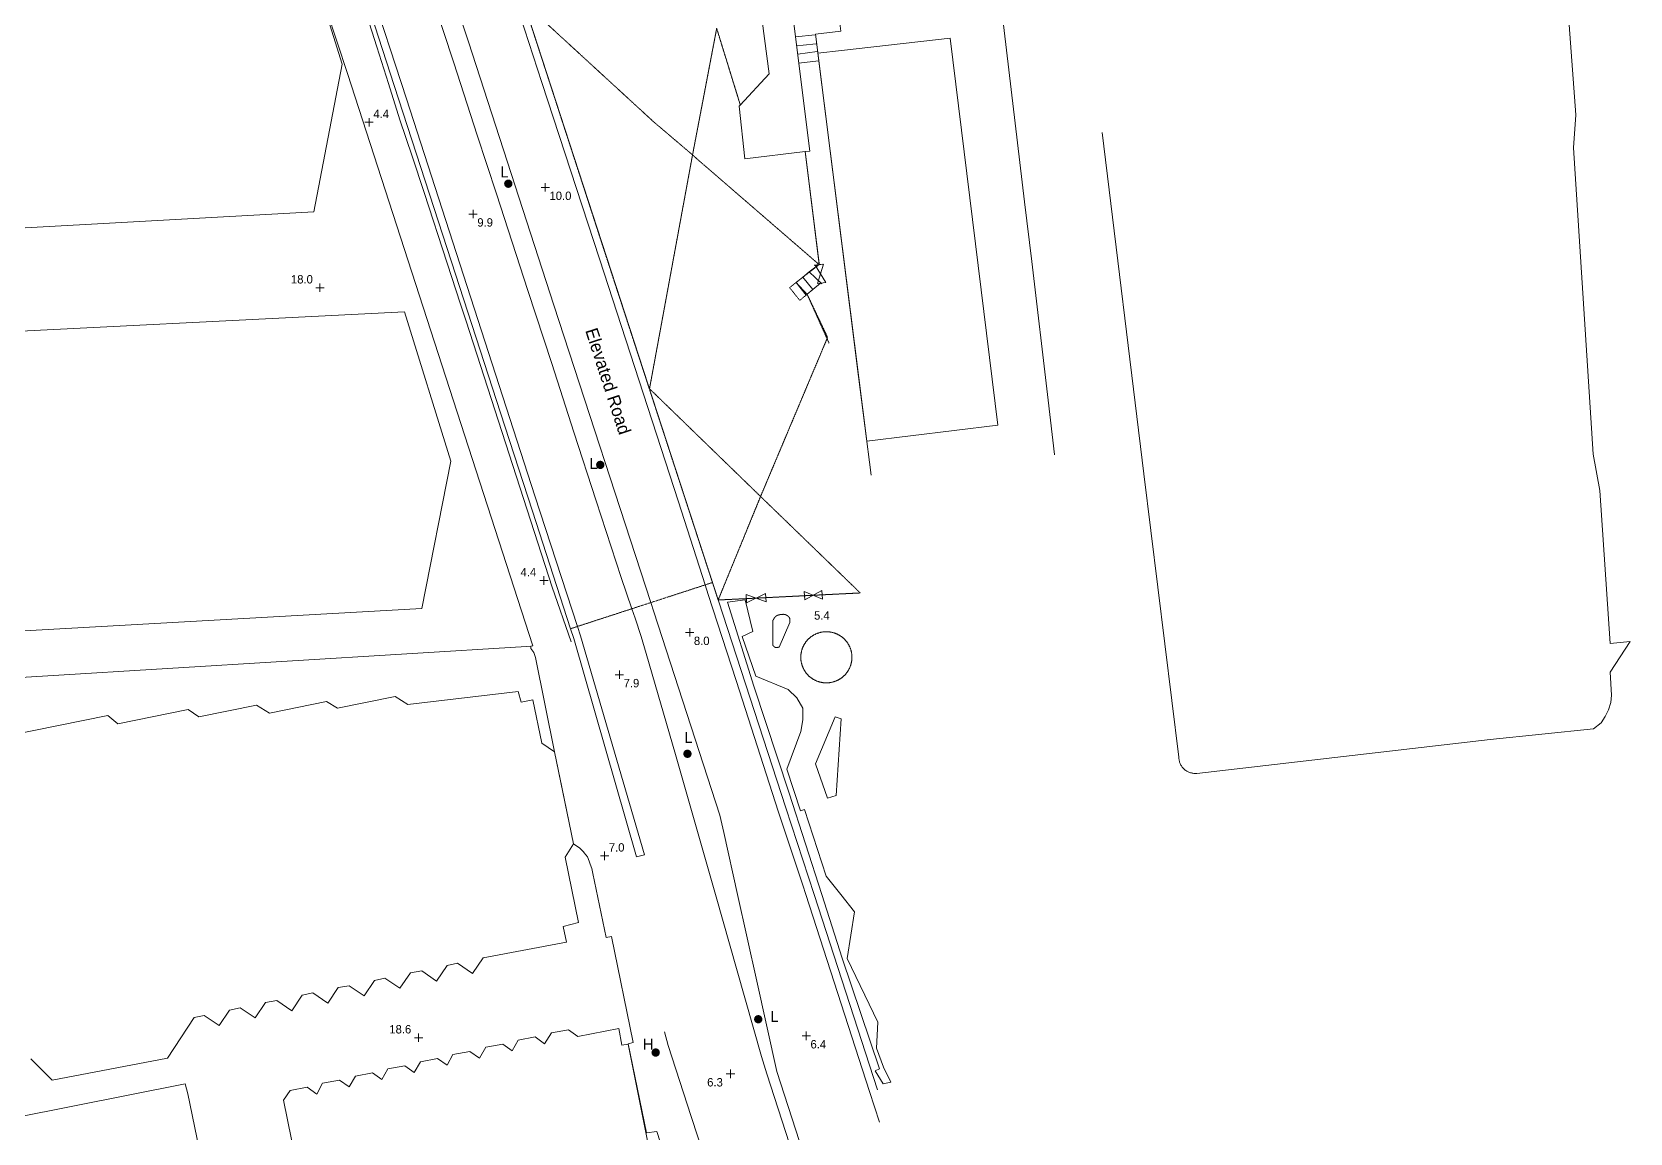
# Model space of a CAD drawing. Header units: millimetres. Extents: x 833924389 to 835767163, y 817400000 to 818811854.
# Drawn here: x 835482890 to 835672810, y 817521638 to 817652524 of the extents above; entities that cross this region are included whole.
import ezdxf
from ezdxf.enums import TextEntityAlignment as Align

# ---------------------------------------------------------------- set-up
doc = ezdxf.new("R2010")
doc.units = ezdxf.units.MM
doc.header["$LTSCALE"] = 10
doc.header["$MEASUREMENT"] = 0
doc.linetypes.add('11SW4B$1$DGN Style 3', pattern=[2.349844, 1.67846, -0.671384])
doc.linetypes.add('11SW4B$1$DGN Style 5', pattern=[1.174922, 0.503538, -0.671384])
doc.layers.add('01_Base_Plan', color=5, linetype='Continuous', lineweight=5)
doc.styles.add('11SW4B$0$Style-ENGINEERING', font='ENGINEERING.shx')
doc.styles.add('11SW4B$0$Style-WORKING', font='WORKING.shx')

# ---------------------------------------------------------------- blocks, each defined once
blk = doc.blocks.new('11SW4B$0$SPOTHT')
at = {"layer": '01_Base_Plan', "linetype": 'Continuous', "lineweight": 13}
for p, q in [((-0.5, 0), (0.5, 0)), ((0, -0.5), (0, 0.5))]:
    blk.add_line(p, q, dxfattribs=at)
blk = doc.blocks.new('11SW4B$0$UTILP')
at = {"layer": '01_Base_Plan', "linetype": 'Continuous', "lineweight": 13}
h = blk.add_hatch(color=256, dxfattribs=at)
edge = h.paths.add_edge_path()
edge.add_arc((0, 0), 0.5, 0, 360)
blk = doc.blocks.new('11SW4B$0$UTIFH')
at = {"layer": '01_Base_Plan', "linetype": 'Continuous', "lineweight": 13}
h = blk.add_hatch(color=256, dxfattribs=at)
edge = h.paths.add_edge_path()
edge.add_arc((0, 0), 0.5, 0, 360)

msp = doc.modelspace()

# ---------------------------------------------------------------- linework, layer by layer
at = {"layer": '01_Base_Plan', "linetype": '11SW4B$1$DGN Style 3'}
for p, q in [((835564265, 817652945), (835561395, 817637913)), ((835567073, 817643836), (835564265, 817652945)), ((835561395, 817637913), (835562060, 817637315)), ((835576457, 817624882), (835574780, 817638326)), ((835562060, 817637315), (835576461, 817624855)), ((835573709, 817622751), (835576457, 817624882)), ((835563765, 817587079), (835564442, 817585002))]:
    msp.add_line(p, q, dxfattribs=at)
at = {"layer": '01_Base_Plan', "linetype": 'Continuous'}
for p, q in [((835573635, 817651945), (835575980, 817652176)), ((835573892, 817649897), (835576208, 817650185)), ((835574030, 817648807), (835576349, 817649074)), ((835574780, 817638326), (835567628, 817637453)), ((835574780, 817638326), (835576457, 817624882)), ((835576345, 817624841), (835575267, 817624004)), ((835576107, 817624679), (835576341, 817624867)), ((835573709, 817622750), (835574911, 817621255)), ((835574488, 817623377), (835575683, 817621892)), ((835575267, 817624004), (835576746, 817622564)), ((835567796, 817585163), (835564442, 817585002)), ((835567631, 817585009), (835565563, 817584759)), ((835570104, 817585279), (835574698, 817585509)), ((835554744, 817554486), (835555702, 817554693))]:
    msp.add_line(p, q, dxfattribs=at)
at = {"layer": '01_Base_Plan', "linetype": 'Continuous', "flags": 128}
for points in [[(835554744, 817554486), (835547283, 817580439), (835546907, 817581593), (835542362, 817595545), (835539089, 817605659), (835532230, 817626769), (835525926, 817646149), (835519472, 817666121), (835518148, 817670201), (835516952, 817673885), (835514642, 817681004), (835513175, 817685524), (835512871, 817686461), (835512280, 817688295), (835510358, 817694092), (835509553, 817696521), (835507797, 817699761), (835502952, 817714647), (835497791, 817731539)], [(835511055, 817717828), (835512286, 817713797), (835514538, 817706184), (835516745, 817699087), (835518526, 817693544), (835519667, 817690049), (835520351, 817687842), (835521441, 817684323), (835522344, 817681554), (835524688, 817674364), (835525177, 817672863), (835525882, 817670703), (835528605, 817662361), (835529319, 817660176), (835533020, 817648870), (835535815, 817640261), (835538099, 817633297), (835541813, 817621795), (835544668, 817613114), (835547288, 817604948), (835549956, 817596786), (835552912, 817587668), (835554190, 817583963)], [(835555702, 817554693), (835548086, 817580757), (835547727, 817581860), (835542669, 817597398), (835527386, 817644589), (835522834, 817658575), (835519339, 817669291), (835519020, 817670255), (835517803, 817673934), (835515779, 817680051), (835515459, 817681059), (835513959, 817685777), (835513513, 817687181), (835513078, 817688598), (835504483, 817714840)], [(835529556, 817689255), (835529915, 817688299), (835530527, 817686417), (835531906, 817682177), (835534249, 817674972), (835535444, 817671295), (835535758, 817670331), (835543495, 817646533), (835550328, 817625565), (835559722, 817596657), (835562899, 817586797), (835563270, 817585648), (835566574, 817575440), (835571622, 817559798), (835574513, 817551085), (835574864, 817550000), (835582438, 817526572), (835583630, 817522913)], [(835583376, 817526761), (835575835, 817550000), (835572496, 817560290), (835564476, 817584896), (835563765, 817587079), (835551152, 817625776), (835536352, 817671349), (835535157, 817675030), (835532818, 817682230), (835531440, 817686475), (835530772, 817688533), (835530517, 817689317)], [(835542158, 817579518), (835542397, 817579568), (835520371, 817647585), (835513023, 817669960), (835476210, 817667805), (835451905, 817666382), (835462076, 817614870), (835470532, 817575114)], [(835517477, 817670159), (835519237, 817664902), (835520089, 817662361), (835521474, 817658237), (835522679, 817654492), (835523884, 817650747), (835525255, 817646415), (835526626, 817642083), (835528062, 817637761), (835529498, 817633438), (835532223, 817625029), (835533822, 817620170), (835534485, 817618155), (835544720, 817586512), (835546963, 817580017)], [(835610078, 817640585), (835615044, 817599996), (835619190, 817566315), (835619194, 817566235), (835619200, 817566135), (835619212, 817566036), (835619229, 817565938), (835619251, 817565840), (835619278, 817565744), (835619310, 817565649), (835619347, 817565556), (835619389, 817565465), (835619435, 817565376), (835619486, 817565290), (835619541, 817565207), (835619601, 817565127), (835619664, 817565050), (835619732, 817564976), (835619803, 817564906), (835619878, 817564839), (835619956, 817564777), (835620037, 817564718), (835620121, 817564665), (835620208, 817564615), (835620297, 817564570), (835620389, 817564530), (835620482, 817564494), (835620577, 817564464), (835620674, 817564438), (835620772, 817564417), (835620871, 817564402), (835620970, 817564392), (835621070, 817564386), (835621170, 817564386), (835621312, 817564395), (835656182, 817568403), (835668486, 817569677), (835669387, 817570411), (835669869, 817571156), (835670264, 817571953), (835670513, 817572807), (835670611, 817573690), (835670434, 817576406), (835672810, 817580063), (835670450, 817579826), (835669233, 817598024), (835668442, 817602334), (835666084, 817638741), (835666369, 817642678), (835664428, 817668934)], [(835516399, 817631136), (835519747, 817648683), (835514195, 817666427), (835514192, 817666429), (835457634, 817663018), (835456434, 817645801), (835459918, 817628015), (835516399, 817631136)], [(835534787, 817651353), (835531879, 817659981)], [(835604397, 817602257), (835604394, 817602277), (835603649, 817608749), (835601713, 817625222), (835600859, 817632323), (835598140, 817655046), (835597481, 817655006), (835586489, 817654337), (835578873, 817653871), (835579021, 817652619), (835576005, 817652254), (835581131, 817611564), (835582632, 817599834)], [(835574780, 817638326), (835575345, 817638371), (835573356, 817654154), (835569674, 817653827), (835570492, 817647539), (835567073, 817643836)], [(835534787, 817651353), (835544930, 817620064), (835556435, 817584694), (835556793, 817583593), (835564619, 817559440), (835565121, 817557348), (835566743, 817550000), (835569017, 817539698), (835571402, 817528948), (835581701, 817497141), (835581185, 817496966), (835580570, 817496756), (835570227, 817528669), (835569603, 817530735), (835566711, 817540906), (835564117, 817550000), (835559377, 817566621), (835555865, 817578654), (835555282, 817580670), (835554580, 817582830), (835554190, 817583963)], [(835582113, 817603890), (835597686, 817605783), (835592025, 817651778), (835579094, 817650320), (835576287, 817650002), (835582113, 817603890)], [(835573770, 817650868), (835574556, 817650952), (835576071, 817651114)], [(835567628, 817637453), (835566936, 817643687), (835567073, 817643836)], [(835573709, 817622751), (835574488, 817623377), (835575267, 817624004)], [(835576607, 817622653), (835575683, 817621892), (835575014, 817621340), (835574911, 817621255)], [(835532682, 817601517), (835527172, 817619252), (835470524, 817616403), (835469283, 817598589), (835472767, 817580802), (835529206, 817583999), (835532682, 817601517)], [(835584945, 817527702), (835584036, 817527481), (835583111, 817529047), (835583622, 817529269), (835579182, 817542434), (835576745, 817550000), (835572866, 817562044), (835568672, 817574753), (835565563, 817584759)], [(835584945, 817527702), (835584070, 817529460), (835583255, 817531717), (835583415, 817534812), (835579766, 817542383), (835580639, 817547953), (835579011, 817550000), (835577281, 817552174), (835574689, 817560083), (835574231, 817559943), (835572618, 817564894), (835574265, 817569380), (835574492, 817570753), (835574509, 817572145), (835573808, 817573381), (835572769, 817574349), (835568903, 817575948), (835567288, 817580675), (835568546, 817581242), (835567631, 817585009)], [(835572044, 817583294), (835572040, 817583293), (835572037, 817583293), (835572034, 817583293), (835572030, 817583292), (835572026, 817583292), (835572023, 817583292), (835572020, 817583292), (835572017, 817583291), (835572013, 817583291), (835572010, 817583291), (835572007, 817583290), (835572004, 817583290), (835572001, 817583290), (835571998, 817583289), (835571995, 817583289), (835571991, 817583289), (835571987, 817583288), (835571983, 817583288), (835571978, 817583287), (835571974, 817583287), (835571970, 817583286), (835571967, 817583286), (835571962, 817583285), (835571958, 817583285), (835571953, 817583284), (835571949, 817583284), (835571945, 817583283), (835571939, 817583283), (835571935, 817583282), (835571931, 817583281), (835571925, 817583281), (835571920, 817583280), (835571915, 817583279), (835571911, 817583279), (835571907, 817583278), (835571903, 817583278), (835571899, 817583277), (835571895, 817583276), (835571891, 817583276), (835571887, 817583275), (835571883, 817583274), (835571878, 817583274), (835571875, 817583273), (835571871, 817583273), (835571868, 817583272), (835571864, 817583272), (835571861, 817583271), (835571858, 817583271), (835571854, 817583270), (835571849, 817583269), (835571845, 817583268), (835571842, 817583268), (835571839, 817583267), (835571836, 817583267), (835571831, 817583266), (835571827, 817583265), (835571822, 817583265), (835571819, 817583264), (835571815, 817583263), (835571812, 817583263), (835571809, 817583262), (835571806, 817583262), (835571801, 817583261), (835571797, 817583260), (835571793, 817583259), (835571788, 817583258), (835571784, 817583258), (835571779, 817583257), (835571774, 817583256), (835571770, 817583255), (835571767, 817583254), (835571764, 817583254), (835571760, 817583253), (835571757, 817583252), (835571752, 817583251), (835571748, 817583250), (835571744, 817583250), (835571740, 817583249), (835571736, 817583248), (835571733, 817583247), (835571730, 817583247), (835571727, 817583246), (835571723, 817583245), (835571718, 817583244), (835571715, 817583243), (835571711, 817583242), (835571708, 817583242), (835571705, 817583241), (835571702, 817583240), (835571699, 817583239), (835571694, 817583238), (835571691, 817583238), (835571687, 817583237), (835571682, 817583236), (835571678, 817583235), (835571675, 817583234), (835571672, 817583233), (835571668, 817583232), (835571665, 817583231), (835571661, 817583230), (835571656, 817583229), (835571652, 817583228), (835571649, 817583227), (835571646, 817583226), (835571642, 817583225), (835571638, 817583224), (835571634, 817583223), (835571630, 817583222), (835571626, 817583221), (835571621, 817583219), (835571616, 817583218), (835571612, 817583216), (835571608, 817583215), (835571605, 817583214), (835571602, 817583214), (835571598, 817583212), (835571595, 817583211), (835571592, 817583211), (835571587, 817583209), (835571583, 817583208), (835571580, 817583207), (835571577, 817583206), (835571573, 817583205), (835571570, 817583203), (835571566, 817583202), (835571562, 817583201), (835571557, 817583199), (835571553, 817583198), (835571549, 817583196), (835571545, 817583195), (835571541, 817583194), (835571536, 817583192), (835571533, 817583191), (835571530, 817583190), (835571526, 817583188), (835571522, 817583187), (835571519, 817583186), (835571515, 817583184), (835571510, 817583182), (835571507, 817583181), (835571503, 817583180), (835571500, 817583179), (835571497, 817583177), (835571493, 817583176), (835571489, 817583174), (835571485, 817583173), (835571481, 817583171), (835571478, 817583170), (835571475, 817583168), (835571470, 817583166), (835571467, 817583165), (835571464, 817583164), (835571461, 817583163), (835571458, 817583161), (835571456, 817583160), (835571452, 817583159), (835571449, 817583157), (835571446, 817583156), (835571443, 817583155), (835571440, 817583153), (835571436, 817583151), (835571433, 817583150), (835571430, 817583148), (835571427, 817583147), (835571423, 817583145), (835571420, 817583144), (835571417, 817583142), (835571413, 817583140), (835571409, 817583138), (835571406, 817583137), (835571402, 817583134), (835571397, 817583132), (835571394, 817583130), (835571390, 817583128), (835571386, 817583126), (835571383, 817583125), (835571379, 817583123), (835571375, 817583120), (835571372, 817583119), (835571369, 817583117), (835571366, 817583115), (835571363, 817583113), (835571360, 817583112), (835571358, 817583110), (835571355, 817583109), (835571352, 817583107), (835571349, 817583105), (835571346, 817583103), (835571343, 817583102), (835571341, 817583100), (835571338, 817583099), (835571336, 817583097), (835571333, 817583095), (835571330, 817583093), (835571328, 817583092), (835571325, 817583090), (835571321, 817583088), (835571318, 817583086), (835571316, 817583084), (835571312, 817583081), (835571310, 817583080), (835571307, 817583078), (835571304, 817583075), (835571301, 817583074), (835571299, 817583072), (835571296, 817583070), (835571293, 817583067), (835571288, 817583064), (835571285, 817583061), (835571281, 817583059), (835571278, 817583056), (835571276, 817583055), (835571274, 817583053), (835571271, 817583051), (835571269, 817583049), (835571267, 817583047), (835571265, 817583045), (835571262, 817583043), (835571260, 817583041), (835571258, 817583039), (835571255, 817583037), (835571252, 817583034), (835571249, 817583031), (835571246, 817583028), (835571243, 817583026), (835571240, 817583022), (835571237, 817583020), (835571235, 817583017), (835571232, 817583014), (835571229, 817583011), (835571227, 817583009), (835571225, 817583007), (835571223, 817583005), (835571220, 817583002), (835571217, 817582999), (835571215, 817582996), (835571212, 817582993), (835571210, 817582991), (835571208, 817582988), (835571205, 817582985), (835571202, 817582982), (835571199, 817582978), (835571197, 817582976), (835571195, 817582973), (835571192, 817582970), (835571189, 817582966), (835571186, 817582963), (835571184, 817582959), (835571181, 817582955), (835571178, 817582951), (835571175, 817582948), (835571173, 817582945), (835571171, 817582942), (835571168, 817582939), (835571166, 817582936), (835571164, 817582933), (835571162, 817582929), (835571159, 817582926), (835571157, 817582924), (835571155, 817582920), (835571153, 817582918), (835571152, 817582915), (835571150, 817582912), (835571148, 817582910), (835571146, 817582907), (835571144, 817582904), (835571142, 817582901), (835571139, 817582897), (835571137, 817582895), (835571135, 817582892), (835571134, 817582889), (835571131, 817582885), (835571129, 817582882), (835571127, 817582878), (835571125, 817582875), (835571123, 817582872), (835571121, 817582868), (835571118, 817582865), (835571117, 817582863), (835571115, 817582860), (835571114, 817582857), (835571112, 817582855), (835571110, 817582852), (835571109, 817582849), (835571107, 817582846), (835571105, 817582843), (835571103, 817582840), (835571100, 817582836), (835571098, 817582832), (835571095, 817582827), (835571093, 817582824), (835571092, 817582821), (835571090, 817582818), (835571088, 817582816), (835571087, 817582813), (835571085, 817582810), (835571083, 817582807), (835571082, 817582804), (835571079, 817582800), (835571077, 817582796), (835571074, 817582792), (835571072, 817582788), (835571069, 817582783), (835571067, 817582779), (835571065, 817582775), (835571063, 817582772), (835571061, 817582769), (835571058, 817582764), (835571056, 817582761), (835571055, 817582758), (835571052, 817582754), (835571050, 817582750), (835571048, 817582747), (835571046, 817582744), (835571044, 817582739), (835571042, 817582736), (835571039, 817582732), (835571037, 817582728), (835571034, 817582723), (835571032, 817582720), (835571031, 817582717), (835571029, 817582715), (835571027, 817582712), (835571026, 817582708), (835571024, 817582705), (835571022, 817582702), (835571020, 817582700), (835571019, 817582697), (835571017, 817582694), (835571015, 817582691), (835571013, 817582688), (835571011, 817582684), (835571008, 817582680), (835571006, 817582676), (835571004, 817582673), (835571002, 817582670), (835571001, 817582667), (835570999, 817582665), (835570997, 817582661), (835570995, 817582658), (835570993, 817582655), (835570991, 817582651), (835570989, 817582648), (835570987, 817582645), (835570985, 817582642), (835570983, 817582639), (835570981, 817582636), (835570979, 817582632), (835570976, 817582629), (835570974, 817582625), (835570971, 817582621), (835570969, 817582618), (835570967, 817582615), (835570966, 817582613), (835570964, 817582610), (835570962, 817582607), (835570960, 817582604), (835570958, 817582601), (835570956, 817582598), (835570953, 817582595), (835570954, 817579592), (835570958, 817579589), (835570962, 817579586), (835570965, 817579584), (835570967, 817579582), (835570970, 817579579), (835570974, 817579576), (835570976, 817579574), (835570979, 817579572), (835570982, 817579569), (835570985, 817579567), (835570988, 817579564), (835570990, 817579562), (835570993, 817579560), (835570996, 817579557), (835570999, 817579554), (835571003, 817579551), (835571006, 817579549), (835571008, 817579546), (835571011, 817579544), (835571013, 817579542), (835571016, 817579539), (835571018, 817579537), (835571021, 817579535), (835571023, 817579533), (835571025, 817579531), (835571028, 817579528), (835571031, 817579526), (835571033, 817579523), (835571037, 817579519), (835571040, 817579517), (835571043, 817579514), (835571045, 817579512), (835571048, 817579509), (835571051, 817579506), (835571054, 817579504), (835571056, 817579501), (835571058, 817579499), (835571061, 817579497), (835571064, 817579494), (835571067, 817579491), (835571069, 817579489), (835571072, 817579487), (835571075, 817579484), (835571077, 817579481), (835571080, 817579479), (835571083, 817579476), (835571085, 817579473), (835571088, 817579471), (835571091, 817579468), (835571094, 817579465), (835571097, 817579463), (835571100, 817579460), (835571104, 817579456), (835571106, 817579454), (835571109, 817579452), (835571112, 817579449), (835571115, 817579447), (835571118, 817579444), (835571121, 817579441), (835571124, 817579438), (835571126, 817579436), (835571129, 817579434), (835571132, 817579431), (835571134, 817579429), (835571137, 817579427), (835571141, 817579424), (835571143, 817579422), (835571146, 817579420), (835571149, 817579417), (835571152, 817579414), (835571156, 817579411), (835571159, 817579409), (835571161, 817579407), (835571165, 817579405), (835571168, 817579402), (835571172, 817579399), (835571175, 817579397), (835571177, 817579395), (835571180, 817579393), (835571184, 817579391), (835571187, 817579388), (835571190, 817579386), (835571194, 817579384), (835571197, 817579382), (835571200, 817579380), (835571202, 817579379), (835571206, 817579377), (835571210, 817579374), (835571213, 817579373), (835571216, 817579371), (835571220, 817579369), (835571223, 817579367), (835571226, 817579365), (835571229, 817579364), (835571232, 817579362), (835571235, 817579361), (835571238, 817579360), (835571241, 817579358), (835571244, 817579357), (835571248, 817579356), (835571252, 817579353), (835571257, 817579352), (835571261, 817579350), (835571265, 817579349), (835571270, 817579348), (835571273, 817579347), (835571277, 817579346), (835571281, 817579345), (835571286, 817579343), (835571290, 817579342), (835571293, 817579342), (835571295, 817579341), (835571300, 817579341), (835571305, 817579340), (835571309, 817579339), (835571313, 817579339), (835571318, 817579338), (835571324, 817579338), (835571328, 817579338)], [(835571328, 817579338), (835571332, 817579337), (835571336, 817579337), (835571340, 817579337), (835571343, 817579337), (835571347, 817579337), (835571351, 817579337), (835571354, 817579337), (835571358, 817579337), (835571362, 817579338), (835571366, 817579338), (835571371, 817579338), (835571374, 817579338), (835571378, 817579339), (835571382, 817579339), (835571386, 817579339), (835571390, 817579340), (835571395, 817579340), (835571400, 817579341), (835571403, 817579341), (835571407, 817579342), (835571411, 817579342), (835571414, 817579343), (835571419, 817579344), (835571423, 817579345), (835571426, 817579345), (835571429, 817579346), (835571434, 817579346), (835571438, 817579347), (835571442, 817579348), (835571446, 817579349), (835571450, 817579350), (835571454, 817579351), (835571459, 817579352), (835571463, 817579352), (835571466, 817579353), (835571470, 817579354), (835571474, 817579355), (835571478, 817579356), (835571482, 817579357), (835571486, 817579358), (835571489, 817579359), (835571492, 817579359), (835571495, 817579360), (835571498, 817579361), (835571501, 817579362), (835571505, 817579363), (835571510, 817579364), (835571514, 817579365), (835571517, 817579366), (835571521, 817579367), (835571525, 817579368), (835571529, 817579369), (835571533, 817579370), (835571536, 817579371), (835571539, 817579372), (835571543, 817579373), (835571546, 817579373), (835571549, 817579374), (835571553, 817579375), (835571558, 817579377), (835571564, 817579378), (835571568, 817579379), (835571573, 817579380), (835571578, 817579382), (835571583, 817579383), (835571589, 817579384), (835571593, 817579386), (835571596, 817579386), (835571600, 817579387), (835571603, 817579388), (835571606, 817579389), (835571610, 817579390), (835571616, 817579391), (835571620, 817579392), (835571623, 817579393), (835571626, 817579394), (835571630, 817579394), (835571635, 817579395), (835571639, 817579396), (835571643, 817579397), (835571647, 817579398), (835571651, 817579399), (835571655, 817579400), (835571659, 817579400), (835571663, 817579401), (835571667, 817579402), (835571672, 817579403), (835571676, 817579403), (835571680, 817579404), (835571683, 817579404), (835572961, 817582319), (835572961, 817582323), (835572961, 817582326), (835572960, 817582329), (835572960, 817582333), (835572960, 817582337), (835572959, 817582341), (835572959, 817582344), (835572959, 817582348), (835572959, 817582353), (835572959, 817582357), (835572958, 817582362), (835572958, 817582367), (835572958, 817582371), (835572958, 817582374), (835572958, 817582379), (835572958, 817582384), (835572958, 817582387), (835572958, 817582390), (835572958, 817582393), (835572957, 817582397), (835572957, 817582402), (835572957, 817582407), (835572957, 817582411), (835572957, 817582415), (835572957, 817582419), (835572957, 817582423), (835572957, 817582426), (835572957, 817582429), (835572957, 817582434), (835572957, 817582437), (835572958, 817582440), (835572958, 817582444), (835572958, 817582449), (835572958, 817582454), (835572958, 817582457), (835572958, 817582461), (835572958, 817582466), (835572958, 817582470), (835572958, 817582474), (835572958, 817582479), (835572958, 817582483), (835572958, 817582486), (835572959, 817582490), (835572959, 817582494), (835572959, 817582498), (835572959, 817582502), (835572959, 817582505), (835572959, 817582510), (835572959, 817582515), (835572959, 817582519), (835572960, 817582523), (835572960, 817582527), (835572960, 817582531), (835572960, 817582534), (835572960, 817582537), (835572960, 817582541), (835572960, 817582544), (835572960, 817582547), (835572960, 817582551), (835572960, 817582557), (835572961, 817582562), (835572961, 817582566), (835572961, 817582569), (835572961, 817582572), (835572961, 817582576), (835572961, 817582580), (835572961, 817582584), (835572961, 817582589), (835572961, 817582593), (835572961, 817582598), (835572961, 817582602), (835572961, 817582606), (835572961, 817582610), (835572961, 817582614), (835572961, 817582619), (835572961, 817582624), (835572961, 817582627), (835572961, 817582631), (835572961, 817582634), (835572961, 817582637), (835572961, 817582642), (835572961, 817582646), (835572961, 817582649), (835572961, 817582652), (835572961, 817582656), (835572961, 817582659), (835572961, 817582663), (835572960, 817582666), (835572960, 817582671), (835572960, 817582675), (835572960, 817582679), (835572960, 817582682), (835572960, 817582685), (835572959, 817582688), (835572959, 817582693), (835572959, 817582696), (835572959, 817582700), (835572958, 817582703), (835572958, 817582707), (835572958, 817582711), (835572957, 817582716), (835572957, 817582719), (835572957, 817582723), (835572956, 817582726), (835572956, 817582730), (835572955, 817582734), (835572955, 817582739), (835572954, 817582744), (835572954, 817582748), (835572953, 817582752), (835572953, 817582755), (835572952, 817582759), (835572951, 817582762), (835572951, 817582766), (835572950, 817582769), (835572950, 817582773), (835572949, 817582777), (835572948, 817582780), (835572947, 817582784), (835572947, 817582788), (835572946, 817582791), (835572945, 817582795), (835572944, 817582799), (835572943, 817582803), (835572942, 817582807), (835572941, 817582811), (835572940, 817582814), (835572939, 817582818), (835572938, 817582821), (835572937, 817582825), (835572936, 817582828), (835572934, 817582832), (835572933, 817582835), (835572932, 817582839), (835572931, 817582842), (835572929, 817582845), (835572928, 817582848), (835572927, 817582852), (835572925, 817582856), (835572924, 817582859), (835572922, 817582862), (835572921, 817582866), (835572919, 817582869), (835572918, 817582872), (835572916, 817582876), (835572915, 817582878), (835572912, 817582883), (835572910, 817582886), (835572908, 817582890), (835572906, 817582894), (835572904, 817582897), (835572902, 817582900), (835572901, 817582903), (835572899, 817582906), (835572897, 817582909), (835572895, 817582912), (835572893, 817582915), (835572891, 817582918), (835572888, 817582922), (835572885, 817582926), (835572883, 817582929), (835572882, 817582932), (835572879, 817582935), (835572876, 817582939), (835572874, 817582942), (835572871, 817582946), (835572868, 817582949), (835572866, 817582952), (835572864, 817582955), (835572862, 817582957), (835572860, 817582960), (835572858, 817582962), (835572857, 817582964), (835572855, 817582966), (835572853, 817582969), (835572850, 817582972), (835572848, 817582974), (835572846, 817582977), (835572843, 817582980), (835572840, 817582984), (835572838, 817582987), (835572836, 817582989), (835572834, 817582991), (835572831, 817582994), (835572829, 817582996), (835572827, 817582999), (835572824, 817583001), (835572822, 817583004), (835572819, 817583007), (835572816, 817583010), (835572814, 817583012), (835572812, 817583014), (835572809, 817583017), (835572807, 817583020), (835572804, 817583023), (835572801, 817583025), (835572798, 817583028), (835572795, 817583031), (835572793, 817583034), (835572790, 817583036), (835572787, 817583039), (835572785, 817583041), (835572783, 817583043), (835572780, 817583045), (835572777, 817583049), (835572773, 817583052), (835572769, 817583055), (835572766, 817583058), (835572763, 817583060), (835572761, 817583063), (835572758, 817583065), (835572755, 817583068), (835572751, 817583071), (835572748, 817583074), (835572745, 817583077), (835572741, 817583080), (835572738, 817583082), (835572735, 817583085), (835572732, 817583087), (835572729, 817583089), (835572726, 817583092), (835572723, 817583094), (835572721, 817583096), (835572717, 817583099), (835572713, 817583102), (835572709, 817583105), (835572706, 817583107), (835572704, 817583109), (835572700, 817583112), (835572698, 817583114), (835572694, 817583116), (835572691, 817583118), (835572688, 817583121), (835572684, 817583123), (835572682, 817583125), (835572679, 817583127), (835572675, 817583130), (835572672, 817583132), (835572668, 817583135), (835572664, 817583137), (835572661, 817583140), (835572658, 817583142), (835572654, 817583144), (835572652, 817583146), (835572649, 817583148), (835572646, 817583149), (835572643, 817583152), (835572638, 817583155), (835572634, 817583158), (835572630, 817583160), (835572628, 817583161), (835572624, 817583164), (835572621, 817583166), (835572617, 817583168), (835572614, 817583170), (835572610, 817583172), (835572606, 817583175), (835572603, 817583177), (835572600, 817583178), (835572597, 817583180), (835572593, 817583182), (835572590, 817583184), (835572587, 817583186), (835572584, 817583188), (835572580, 817583190), (835572576, 817583192), (835572573, 817583193), (835572570, 817583195), (835572566, 817583197), (835572563, 817583199), (835572560, 817583201), (835572555, 817583203), (835572550, 817583205), (835572546, 817583208), (835572541, 817583210), (835572537, 817583212), (835572534, 817583214), (835572530, 817583216), (835572526, 817583218), (835572523, 817583219), (835572520, 817583221), (835572516, 817583223), (835572513, 817583224), (835572509, 817583226), (835572505, 817583228), (835572501, 817583229), (835572498, 817583231), (835572494, 817583233), (835572490, 817583234), (835572487, 817583236), (835572483, 817583237), (835572481, 817583238), (835572478, 817583239), (835572474, 817583241), (835572469, 817583243), (835572465, 817583245), (835572462, 817583246), (835572459, 817583247), (835572454, 817583249), (835572451, 817583250), (835572447, 817583252), (835572445, 817583253), (835572442, 817583254), (835572439, 817583255), (835572435, 817583256), (835572432, 817583257), (835572428, 817583258), (835572425, 817583260), (835572422, 817583261), (835572418, 817583262), (835572415, 817583263), (835572411, 817583264), (835572408, 817583265), (835572405, 817583266), (835572401, 817583267), (835572397, 817583269), (835572394, 817583269), (835572391, 817583270), (835572387, 817583271), (835572383, 817583272), (835572379, 817583273), (835572374, 817583275), (835572370, 817583276), (835572366, 817583277), (835572363, 817583277), (835572359, 817583278), (835572354, 817583279), (835572350, 817583280), (835572346, 817583281), (835572342, 817583282), (835572337, 817583283), (835572334, 817583283), (835572329, 817583284), (835572325, 817583285), (835572322, 817583285), (835572319, 817583286), (835572315, 817583287), (835572312, 817583287), (835572308, 817583288), (835572303, 817583288), (835572301, 817583289), (835572297, 817583289), (835572294, 817583290), (835572291, 817583290), (835572287, 817583291), (835572282, 817583291), (835572278, 817583292), (835572273, 817583292), (835572270, 817583293), (835572267, 817583293), (835572263, 817583293), (835572259, 817583294), (835572255, 817583294), (835572250, 817583295), (835572246, 817583295), (835572243, 817583295), (835572239, 817583295), (835572235, 817583296), (835572232, 817583296), (835572229, 817583296), (835572226, 817583296), (835572222, 817583296), (835572218, 817583297), (835572214, 817583297), (835572211, 817583297), (835572208, 817583297), (835572205, 817583297), (835572201, 817583297), (835572197, 817583298), (835572192, 817583298), (835572187, 817583298), (835572182, 817583298), (835572179, 817583298), (835572175, 817583298), (835572171, 817583298), (835572167, 817583298), (835572163, 817583298), (835572159, 817583298), (835572156, 817583298), (835572152, 817583298), (835572149, 817583298), (835572145, 817583298), (835572142, 817583298), (835572138, 817583298), (835572135, 817583298), (835572132, 817583298), (835572128, 817583298), (835572123, 817583298), (835572120, 817583298), (835572117, 817583298), (835572114, 817583297), (835572110, 817583297), (835572105, 817583297), (835572101, 817583297), (835572095, 817583297), (835572091, 817583296), (835572088, 817583296), (835572083, 817583296), (835572080, 817583296), (835572077, 817583296), (835572073, 817583295), (835572068, 817583295), (835572064, 817583295), (835572060, 817583295), (835572057, 817583295), (835572053, 817583294), (835572049, 817583294), (835572044, 817583294)], [(835574933, 817580097), (835574900, 817580055), (835574868, 817580013), (835574837, 817579970), (835574806, 817579927), (835574776, 817579883), (835574747, 817579839), (835574718, 817579794), (835574691, 817579749), (835574664, 817579703), (835574638, 817579657), (835574613, 817579610), (835574588, 817579563), (835574565, 817579515), (835574542, 817579467), (835574520, 817579419), (835574499, 817579370), (835574479, 817579321), (835574460, 817579272), (835574441, 817579222), (835574424, 817579172), (835574407, 817579122), (835574391, 817579071), (835574376, 817579020), (835574362, 817578969), (835574349, 817578918), (835574337, 817578866), (835574325, 817578814), (835574315, 817578762), (835574305, 817578710), (835574297, 817578658), (835574289, 817578605), (835574282, 817578553), (835574276, 817578500), (835574271, 817578447), (835574267, 817578394), (835574264, 817578341), (835574262, 817578288), (835574261, 817578235), (835574260, 817578182), (835574261, 817578129), (835574263, 817578076), (835574265, 817578023), (835574268, 817577970), (835574273, 817577917), (835574278, 817577865), (835574284, 817577812), (835574291, 817577759), (835574299, 817577707), (835574308, 817577655), (835574318, 817577603), (835574328, 817577551), (835574340, 817577499), (835574352, 817577447), (835574366, 817577396), (835574380, 817577345), (835574395, 817577294), (835574411, 817577244), (835574428, 817577193), (835574446, 817577143), (835574465, 817577094), (835574484, 817577044), (835574505, 817576995), (835574526, 817576947), (835574548, 817576899), (835574571, 817576851), (835574595, 817576803), (835574620, 817576756), (835574645, 817576710), (835574671, 817576664), (835574698, 817576618), (835574726, 817576573), (835574755, 817576528), (835574784, 817576484), (835574814, 817576441), (835574845, 817576397), (835574877, 817576355), (835574909, 817576313), (835574942, 817576271), (835574976, 817576231), (835575011, 817576190), (835575046, 817576151), (835575082, 817576112), (835575118, 817576073), (835575156, 817576036), (835575194, 817575998), (835575232, 817575962), (835575271, 817575926), (835575311, 817575891), (835575352, 817575857), (835575393, 817575823), (835575434, 817575790), (835575476, 817575758), (835575519, 817575727), (835575562, 817575696), (835575606, 817575666), (835575650, 817575637), (835575695, 817575608), (835575741, 817575581), (835575786, 817575554), (835575833, 817575528), (835575879, 817575503), (835575926, 817575478), (835575974, 817575455), (835576022, 817575432), (835576070, 817575410), (835576119, 817575389), (835576168, 817575369), (835576217, 817575350), (835576267, 817575331), (835576317, 817575314), (835576367, 817575297), (835576418, 817575281), (835576469, 817575266), (835576520, 817575252), (835576571, 817575239), (835576623, 817575227), (835576675, 817575215), (835576727, 817575205), (835576779, 817575195), (835576831, 817575187), (835576884, 817575179), (835576936, 817575172), (835576989, 817575166), (835577042, 817575161), (835577095, 817575157), (835577148, 817575154), (835577201, 817575152), (835577254, 817575151), (835577307, 817575151), (835577360, 817575151), (835577413, 817575153), (835577466, 817575155), (835577519, 817575158), (835577572, 817575163), (835577624, 817575168), (835577677, 817575174), (835577730, 817575181), (835577782, 817575189), (835577834, 817575198), (835577887, 817575208), (835577939, 817575219), (835577990, 817575230), (835578042, 817575243), (835578093, 817575256), (835578144, 817575270), (835578195, 817575286), (835578246, 817575302), (835578296, 817575319), (835578346, 817575336), (835578395, 817575355), (835578445, 817575375), (835578494, 817575395), (835578542, 817575416), (835578591, 817575438), (835578638, 817575461), (835578686, 817575485), (835578733, 817575510), (835578779, 817575535), (835578825, 817575561), (835578871, 817575588), (835578916, 817575616), (835578961, 817575645), (835579005, 817575674), (835579049, 817575704), (835579092, 817575735), (835579134, 817575767), (835579176, 817575799), (835579218, 817575832), (835579259, 817575866), (835579299, 817575901), (835579338, 817575936), (835579378, 817575972), (835579416, 817576009), (835579454, 817576046), (835579491, 817576084), (835579527, 817576122), (835579563, 817576162), (835579598, 817576201), (835579632, 817576242), (835579666, 817576283), (835579699, 817576324), (835579731, 817576367), (835579762, 817576409), (835579793, 817576453), (835579823, 817576496), (835579852, 817576541), (835579881, 817576585), (835579908, 817576631), (835579935, 817576676), (835579961, 817576723), (835579986, 817576769), (835580011, 817576816), (835580034, 817576864), (835580057, 817576912), (835580079, 817576960), (835580100, 817577009), (835580120, 817577058), (835580139, 817577107), (835580158, 817577157), (835580175, 817577207), (835580192, 817577257), (835580208, 817577308), (835580223, 817577359), (835580237, 817577410), (835580250, 817577462), (835580262, 817577513), (835580274, 817577565), (835580284, 817577617), (835580294, 817577669), (835580302, 817577721), (835580310, 817577774), (835580317, 817577827), (835580323, 817577879), (835580328, 817577932), (835580332, 817577985), (835580335, 817578038), (835580337, 817578091), (835580338, 817578144), (835580339, 817578197), (835580338, 817578250), (835580336, 817578303), (835580334, 817578356), (835580331, 817578409), (835580326, 817578462), (835580321, 817578515), (835580315, 817578567), (835580308, 817578620), (835580300, 817578672), (835580291, 817578725), (835580281, 817578777), (835580271, 817578829), (835580259, 817578880), (835580247, 817578932), (835580233, 817578983), (835580219, 817579034), (835580204, 817579085), (835580188, 817579136), (835580171, 817579186), (835580153, 817579236), (835580134, 817579286), (835580115, 817579335), (835580094, 817579384), (835580073, 817579432), (835580051, 817579481), (835580028, 817579528), (835580004, 817579576), (835579979, 817579623), (835579954, 817579669), (835579928, 817579716), (835579901, 817579761), (835579873, 817579806), (835579844, 817579851), (835579815, 817579895), (835579785, 817579939), (835579754, 817579982), (835579722, 817580024), (835579690, 817580066), (835579657, 817580108), (835579623, 817580149), (835579588, 817580189), (835579553, 817580229), (835579517, 817580268), (835579481, 817580306), (835579443, 817580344), (835579405, 817580381), (835579367, 817580417), (835579328, 817580453), (835579288, 817580488), (835579247, 817580522), (835579206, 817580556), (835579165, 817580589), (835579123, 817580621), (835579080, 817580653), (835579037, 817580683), (835578993, 817580713), (835578949, 817580742), (835578904, 817580771), (835578858, 817580798), (835578813, 817580825), (835578766, 817580851), (835578720, 817580876), (835578673, 817580901), (835578625, 817580924), (835578577, 817580947), (835578529, 817580969), (835578480, 817580990), (835578431, 817581010), (835578382, 817581030), (835578332, 817581048), (835578282, 817581066), (835578232, 817581082), (835578181, 817581098), (835578130, 817581113), (835578079, 817581127), (835578028, 817581140), (835577976, 817581152), (835577924, 817581164), (835577872, 817581174), (835577820, 817581184), (835577768, 817581192), (835577715, 817581200), (835577663, 817581207), (835577610, 817581213), (835577557, 817581218), (835577504, 817581222), (835577451, 817581225), (835577398, 817581227), (835577345, 817581228), (835577292, 817581229), (835577239, 817581228), (835577186, 817581227), (835577133, 817581224), (835577080, 817581221), (835577027, 817581217), (835576975, 817581211), (835576922, 817581205), (835576869, 817581198), (835576817, 817581190), (835576765, 817581181), (835576712, 817581171), (835576660, 817581161), (835576609, 817581149), (835576557, 817581137), (835576506, 817581123), (835576455, 817581109), (835576404, 817581094), (835576353, 817581078), (835576303, 817581061), (835576253, 817581043), (835576204, 817581024), (835576154, 817581005), (835576105, 817580984), (835576057, 817580963), (835576008, 817580941), (835575961, 817580918), (835575913, 817580894), (835575866, 817580870), (835575820, 817580844), (835575774, 817580818), (835575728, 817580791), (835575683, 817580763), (835575638, 817580734), (835575594, 817580705), (835575550, 817580675), (835575507, 817580644), (835575465, 817580612), (835575423, 817580580), (835575381, 817580547), (835575340, 817580513), (835575300, 817580478), (835575261, 817580443), (835575221, 817580407), (835575183, 817580371), (835575145, 817580333), (835575108, 817580296), (835575072, 817580257), (835575036, 817580218), (835575001, 817580178), (835574967, 817580138), (835574933, 817580097)], [(835470532, 817575114), (835541648, 817579487), (835542158, 817579518)], [(835561447, 817508603), (835557148, 817521807), (835555907, 817521676), (835553728, 817532252), (835554357, 817532388), (835551745, 817545002), (835551128, 817544893), (835549548, 817552488), (835549439, 817553079), (835549246, 817553612), (835549196, 817553728), (835549145, 817553844), (835549095, 817553961), (835548905, 817554484), (835548520, 817554965), (835548435, 817555059), (835548012, 817555503), (835547266, 817556019), (835545862, 817562756), (835545009, 817566958), (835542727, 817578178), (835542515, 817578766), (835542183, 817579232), (835542158, 817579518)], [(835482775, 817530443), (835485308, 817527922), (835498979, 817530520), (835502180, 817535391), (835503356, 817535628), (835505132, 817534414), (835506381, 817536255), (835507627, 817536532), (835509403, 817535317), (835510652, 817537159), (835511988, 817537391), (835513764, 817536176), (835515013, 817538018), (835516259, 817538295), (835518035, 817537080), (835519284, 817538922), (835520575, 817539153), (835522351, 817537939), (835523599, 817539780), (835524846, 817540057), (835526621, 817538842), (835527870, 817540684), (835529207, 817540916), (835530983, 817539701), (835532231, 817541543), (835533478, 817541820), (835535253, 817540605), (835536502, 817542447), (835546407, 817544313), (835546039, 817546188), (835547861, 817546672), (835546260, 817554447), (835547266, 817556019), (835545009, 817566958), (835543475, 817567979), (835542419, 817573150), (835541047, 817572870), (835540680, 817574113), (835527554, 817572572), (835526044, 817573517), (835519182, 817572131), (835517892, 817572930), (835511104, 817571544), (835509593, 817572489), (835502732, 817571103), (835501443, 817571978), (835493111, 817570295), (835491894, 817571268), (835477191, 817568297)], [(835578480, 817561754), (835577450, 817561437), (835576013, 817565519), (835578333, 817571119), (835579069, 817570883), (835578480, 817561754)], [(835562039, 817491486), (835555828, 817521706), (835553755, 817532203), (835552998, 817532065), (835552642, 817534085), (835547776, 817533116), (835546641, 817533915), (835544633, 817533540), (835543813, 817532262), (835542678, 817533061), (835540670, 817532686), (835539970, 817531407), (835538835, 817532206), (835536827, 817531830), (835536067, 817530552), (835534932, 817531351), (835532924, 817530976), (835532224, 817529697), (835531089, 817530496), (835529081, 817530120), (835528321, 817528842), (835527186, 817529641), (835525178, 817529266), (835524478, 817527986), (835523343, 817528785), (835521335, 817528410), (835520575, 817527132), (835519440, 817527931), (835517432, 817527555), (835516732, 817526276), (835515597, 817527075), (835513589, 817526700), (835512793, 817525539), (835514737, 817515984)], [(835558070, 817533653), (835558510, 817532031), (835561245, 817523591), (835565015, 817512001)], [(835480965, 817523501), (835501113, 817527481), (835501403, 817526310), (835511065, 817479377)]]:
    msp.add_lwpolyline(points, dxfattribs=at)
at = {"layer": '01_Base_Plan', "linetype": '11SW4B$1$DGN Style 3', "flags": 128}
for points in [[(835541435, 817655697), (835551152, 817625776), (835563765, 817587079)], [(835541601, 817655778), (835556735, 817641875), (835561395, 817637913)], [(835561395, 817637913), (835561290, 817637342), (835560711, 817634194), (835560356, 817632265), (835556282, 817610115)], [(835573709, 817622750), (835575014, 817621340), (835575014, 817621340), (835577446, 817616219), (835569479, 817597308), (835564442, 817585002)], [(835577624, 817615525), (835575014, 817621340), (835575014, 817621340), (835573709, 817622751)], [(835556282, 817610115), (835569479, 817597308), (835581328, 817585838)], [(835564442, 817585002), (835567796, 817585163), (835569830, 817585265), (835574321, 817585490), (835576796, 817585615), (835581328, 817585838)]]:
    msp.add_lwpolyline(points, dxfattribs=at)
at = {"layer": '01_Base_Plan', "linetype": '11SW4B$1$DGN Style 5', "flags": 128}
for points in [[(835574911, 817621255), (835574139, 817620619), (835572929, 817622124), (835573709, 817622751)], [(835546907, 817581593), (835547727, 817581860), (835554190, 817583963), (835556435, 817584694), (835562899, 817586797), (835563765, 817587079)]]:
    msp.add_lwpolyline(points, dxfattribs=at)
at = {"layer": '01_Base_Plan', "linetype": 'Continuous'}
for points in [[(835575845, 817624805), (835576841, 817624903), (835575848, 817624779), (835576837, 817624929)], [(835575964, 817624793), (835577229, 817622731), (835576237, 817622607), (835576957, 817624917)], [(835567821, 817584664), (835570079, 817585778), (835570129, 817584781), (835567771, 817585662)], [(835574723, 817585010), (835576771, 817586114), (835576821, 817585115), (835574673, 817586009)]]:
    msp.add_3dface(points, dxfattribs=at)

# ---------------------------------------------------------------- block references
at = {"layer": '01_Base_Plan', "linetype": 'Continuous', "xscale": 1000, "yscale": 1000, "zscale": 1000}
for name, p in [('11SW4B$0$SPOTHT', (835522959, 817641782, 4400)), ('11SW4B$0$UTILP', (835539499, 817634484)), ('11SW4B$0$SPOTHT', (835543894, 817634048, 10000)), ('11SW4B$0$SPOTHT', (835535316, 817630884, 9900)), ('11SW4B$0$SPOTHT', (835517108, 817622124, 18000)), ('11SW4B$0$UTILP', (835550428, 817601060)), ('11SW4B$0$SPOTHT', (835543731, 817587317, 4400)), ('11SW4B$0$SPOTHT', (835561056, 817581147, 8000)), ('11SW4B$0$SPOTHT', (835552705, 817576121, 7900)), ('11SW4B$0$UTILP', (835560794, 817566720)), ('11SW4B$0$SPOTHT', (835550945, 817554590, 7000)), ('11SW4B$0$UTILP', (835569202, 817535167)), ('11SW4B$0$SPOTHT', (835528833, 817532976, 18600)), ('11SW4B$0$SPOTHT', (835574912, 817533194, 6400)), ('11SW4B$0$UTIFH', (835557014, 817531209)), ('11SW4B$0$SPOTHT', (835565910, 817528675, 6300))]:
    msp.add_blockref(name, p, dxfattribs=at)

# ---------------------------------------------------------------- texts
at = {"layer": '01_Base_Plan', "linetype": 'Continuous'}
for s, height, style, p in [('4.4', 1000, '11SW4B$0$Style-ENGINEERING', (835523459, 817642282, 4400)), ('L', 1300, '11SW4B$0$Style-WORKING', (835538549, 817635235)), ('L', 1300, '11SW4B$0$Style-WORKING', (835549155, 817600579)), ('L', 1300, '11SW4B$0$Style-WORKING', (835560430, 817568009)), ('7.0', 1000, '11SW4B$0$Style-ENGINEERING', (835551445, 817555090, 7000)), ('L', 1300, '11SW4B$0$Style-WORKING', (835570640, 817534849)), ('H', 1300, '11SW4B$0$Style-WORKING', (835555487, 817531551))]:
    msp.add_text(s, height=height, dxfattribs=dict(at, style=style)).set_placement(p)
at = {"layer": '01_Base_Plan', "linetype": 'Continuous', "style": '11SW4B$0$Style-ENGINEERING'}
for s, p in [('10.0', (835544394, 817633548, 10000)), ('9.9', (835535816, 817630384, 9900)), ('8.0', (835561556, 817580647, 8000)), ('7.9', (835553205, 817575621, 7900)), ('6.4', (835575412, 817532694, 6400))]:
    msp.add_text(s, height=1000, dxfattribs=at).set_placement(p, align=Align.TOP_LEFT)
for s, p in [('18.0', (835516271, 817622624, 18000)), ('4.4', (835542814, 817587817, 4400)), ('5.4', (835577699, 817582664, 5400)), ('18.6', (835527963, 817533476, 18600))]:
    msp.add_text(s, height=1000, dxfattribs=at).set_placement(p, align=Align.RIGHT)
at = {"layer": '01_Base_Plan', "linetype": 'Continuous', "style": '11SW4B$0$Style-WORKING'}
msp.add_text('Elevated Road', height=1500, rotation=287.96915, dxfattribs=at).set_placement((835548626, 817617039))
at = {"layer": '01_Base_Plan', "linetype": 'Continuous', "style": '11SW4B$0$Style-ENGINEERING'}
msp.add_text('6.3', height=1000, dxfattribs=at).set_placement((835564993, 817528175, 6300), align=Align.TOP_RIGHT)

doc.saveas('drawing.dxf')
